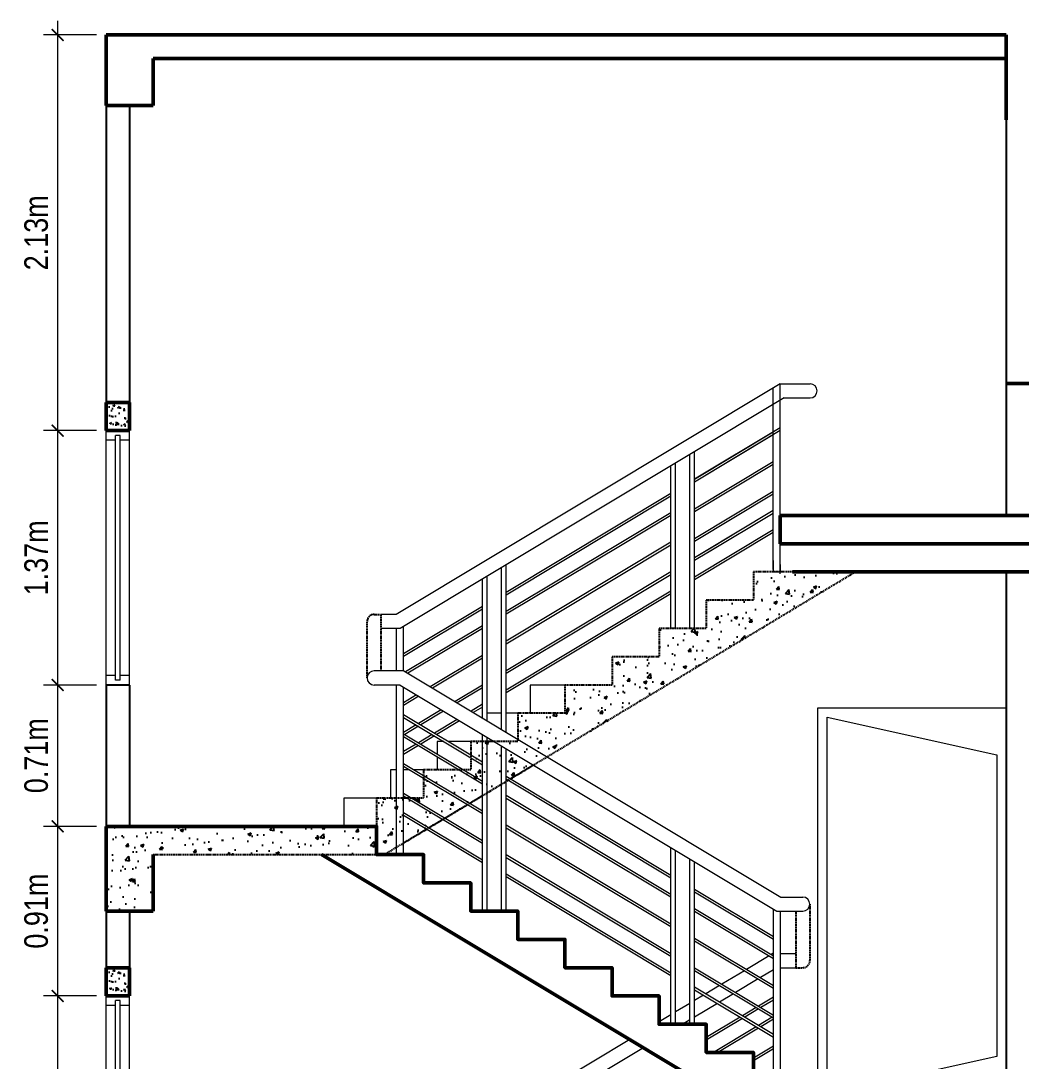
# Model space of a CAD drawing. Header units: inches. Extents: x -100787 to 3653, y -96809 to -8632.
# Drawn here: x -73840.6 to -73628.3, y -93684 to -93463.1 of the extents above; entities that cross this region are included whole.
import ezdxf

# ---------------------------------------------------------------- set-up
doc = ezdxf.new("R2010")
doc.units = ezdxf.units.IN
doc.header["$MEASUREMENT"] = 0
doc.header["$PDMODE"] = 99
doc.linetypes.add('ACAD_ISO04W100', pattern=[30.5, 24, -3, 0.5, -3])
doc.linetypes.add('DASHED2', pattern=[0.375, 0.25, -0.125])
for name, color, linetype, lineweight in [('Column', 2, 'Continuous', 50), ('Dimension', 7, 'Continuous', 15), ('door', 132, 'Continuous', 15), ('FLOOR CASE', 251, 'Continuous', 13), ('GRID', 8, 'ACAD_ISO04W100', 15), ('LOW-WALL', 4, 'Continuous', 20), ('RAIL', 200, 'Continuous', 13), ('RAILING', 2, 'Continuous', 13), ('Window', 253, 'Continuous', 18)]:
    doc.layers.add(name, color=color, linetype=linetype, lineweight=lineweight)
for name, color, linetype in [('Hatch', 3, 'Continuous'), ('Stair', 190, 'DASHED2'), ('wall', 3, 'Continuous')]:
    doc.layers.add(name, color=color, linetype=linetype)
doc.styles.add('NARROW', font='ARIALN.TTF')
doc.dimstyles.new('3-16', dxfattribs={"dimtxt": 5, "dimasz": 2.5, "dimexe": 3, "dimexo": 2, "dimgap": 2, "dimtad": 1, "dimdec": 1, "dimzin": 3, "dimdsep": 46, "dimlunit": 4, "dimtxsty": 'NARROW', "dimblk": 'ARCHTICK', "dimcen": 0, "dimdle": 3, "dimclrd": 256, "dimclre": 256, "dimclrt": 7, "dimaunit": 1, "dimadec": 3, "dimazin": 1, "dimtfac": 1, "dimtdec": 1, "dimtofl": 0, "dimtmove": 0, "dimatfit": 3, "dimldrblk": 'CLOSED', "dimfxl": 1, "dimtolj": 1, "dimtzin": 0, "dimlwd": -1, "dimlwe": -1, "dimarcsym": 0})
pattern_1 = [(50, (-84445.956, -79942.6464), (7.1726018, -0.6275213), [0.75, -8.25]), (355, (-84445.956, -79942.6464), (-1.3875133, 7.5219213), [0.6, -6.6]), (100.4514, (-84445.358, -79942.699), (5.7850938, 6.8943954), [0.637402, -7.011421]), (46.1842, (-84445.956, -79940.646), (10.6724105, -1.65519), [1.125, -12.375]), (96.6356, (-84445.066, -79940.784), (9.346627, 9.741179), [0.956103, -10.51713]), (351.1842, (-84445.956, -79940.646), (9.3466195, 9.741186), [0.9, -9.9]), (21, (-84444.956, -79941.1464), (5.9690705, -4.026189), [0.75, -8.25]), (326, (-84444.956, -79941.1464), (2.4331533, 7.2515005), [0.6, -6.6]), (71.4514, (-84444.4584, -79941.482), (8.4022263, 3.225305), [0.637402, -7.011421]), (37.5, (-84445.9558, -79942.6464), (0.12159855, 3.32893854), [0, -6.52, 0, -6.7, 0, -6.625]), (7.5, (-84445.9558, -79942.6464), (2.6306954, 3.9441171), [0, -3.82, 0, -6.37, 0, -2.525]), (327.5, (-84448.1858, -79942.6464), (5.33822436, -0.2255487), [0, -2.5, 0, -7.8, 0, -10.35]), (317.5, (-84449.186, -79942.6464), (5.8318617, 1.0010498), [0, -3.25, 0, -5.18, 0, -7.35])]

# ---------------------------------------------------------------- blocks, each defined once
blk = doc.blocks.new('_ArchTick')
at = {"layer": 'GRID', "color": 0, "const_width": 0.15}
blk.add_lwpolyline([(-0.5, -0.5), (0.5, 0.5)], dxfattribs=at)
blk = doc.blocks.new('*D829')
at = {"layer": 'Defpoints', "color": 0}
for p in [(-73832.81, -93634.15), (-73822.55, -93634.15), (-73822.55, -93670.15)]:
    blk.add_point(p, dxfattribs=at)
at = {"layer": 'Dimension'}
for p, q in [((-73832.81, -93673.15), (-73832.81, -93631.15)), ((-73824.55, -93634.15), (-73835.81, -93634.15)), ((-73824.55, -93670.15), (-73835.81, -93670.15))]:
    blk.add_line(p, q, dxfattribs=at)
at = {"layer": 'Dimension', "xscale": 2.5, "yscale": 2.5, "zscale": 2.5}
for p, rotation in [((-73832.81, -93634.15), 90), ((-73832.81, -93670.15), 270)]:
    blk.add_blockref('_ArchTick', p, dxfattribs=dict(at, rotation=rotation))
at = {"layer": 'Dimension', "color": 7, "insert": (-73837.36, -93652.15), "char_height": 5, "attachment_point": 5, "rotation": 90, "style": 'NARROW'}
blk.add_mtext('\\A1;0.91m', dxfattribs=at)
blk = doc.blocks.new('_Closed')
at = {"layer": 'wall', "color": 0, "lineweight": -2}
for p, q in [((-1, 0.167), (0, 0)), ((-1, 0.167), (-1, -0.167)), ((0, 0), (-1, -0.167)), ((0, 0), (-1, 0))]:
    blk.add_line(p, q, dxfattribs=at)
blk = doc.blocks.new('*D830')
at = {"layer": 'Defpoints', "color": 0}
for p in [(-73832.81, -93604.15), (-73822.55, -93604.15), (-73822.55, -93634.15)]:
    blk.add_point(p, dxfattribs=at)
at = {"layer": 'Dimension'}
for p, q in [((-73832.81, -93637.15), (-73832.81, -93601.15)), ((-73824.55, -93604.15), (-73835.81, -93604.15)), ((-73824.55, -93634.15), (-73835.81, -93634.15))]:
    blk.add_line(p, q, dxfattribs=at)
at = {"layer": 'Dimension', "xscale": 2.5, "yscale": 2.5, "zscale": 2.5}
for p, rotation in [((-73832.81, -93604.15), 90), ((-73832.81, -93634.15), 270)]:
    blk.add_blockref('_ArchTick', p, dxfattribs=dict(at, rotation=rotation))
at = {"layer": 'Dimension', "color": 7, "insert": (-73837.36, -93619.15), "char_height": 5, "attachment_point": 5, "rotation": 90, "style": 'NARROW'}
blk.add_mtext('\\A1;0.71m', dxfattribs=at)
blk = doc.blocks.new('*D831')
at = {"layer": 'Defpoints', "color": 0}
for p in [(-73832.81, -93466.15), (-73822.55, -93466.15), (-73822.55, -93550.15)]:
    blk.add_point(p, dxfattribs=at)
at = {"layer": 'Dimension'}
for p, q in [((-73832.81, -93553.15), (-73832.81, -93463.15)), ((-73824.55, -93466.15), (-73835.81, -93466.15)), ((-73824.55, -93550.15), (-73835.81, -93550.15))]:
    blk.add_line(p, q, dxfattribs=at)
at = {"layer": 'Dimension', "xscale": 2.5, "yscale": 2.5, "zscale": 2.5}
for p, rotation in [((-73832.81, -93466.15), 90), ((-73832.81, -93550.15), 270)]:
    blk.add_blockref('_ArchTick', p, dxfattribs=dict(at, rotation=rotation))
at = {"layer": 'Dimension', "color": 7, "insert": (-73837.36, -93508.15), "char_height": 5, "attachment_point": 5, "rotation": 90, "style": 'NARROW'}
blk.add_mtext('\\A1;2.13m', dxfattribs=at)
blk = doc.blocks.new('*D832')
at = {"layer": 'Defpoints', "color": 0}
for p in [(-73832.81, -93550.15), (-73824.55, -93550.15), (-73822.55, -93604.15)]:
    blk.add_point(p, dxfattribs=at)
at = {"layer": 'Dimension'}
for p, q in [((-73832.81, -93607.15), (-73832.81, -93547.15)), ((-73826.55, -93550.15), (-73835.81, -93550.15)), ((-73824.55, -93604.15), (-73835.81, -93604.15))]:
    blk.add_line(p, q, dxfattribs=at)
at = {"layer": 'Dimension', "xscale": 2.5, "yscale": 2.5, "zscale": 2.5}
for p, rotation in [((-73832.81, -93550.15), 90), ((-73832.81, -93604.15), 270)]:
    blk.add_blockref('_ArchTick', p, dxfattribs=dict(at, rotation=rotation))
at = {"layer": 'Dimension', "color": 7, "insert": (-73837.36, -93577.15), "char_height": 5, "attachment_point": 5, "rotation": 90, "style": 'NARROW'}
blk.add_mtext('\\A1;1.37m', dxfattribs=at)
blk = doc.blocks.new('*D833')
at = {"layer": 'Defpoints', "color": 0}
for p in [(-73832.81, -93670.15), (-73824.55, -93670.15), (-73822.55, -93724.15)]:
    blk.add_point(p, dxfattribs=at)
at = {"layer": 'Dimension'}
for p, q in [((-73832.81, -93727.15), (-73832.81, -93667.15)), ((-73826.55, -93670.15), (-73835.81, -93670.15)), ((-73824.55, -93724.15), (-73835.81, -93724.15))]:
    blk.add_line(p, q, dxfattribs=at)
at = {"layer": 'Dimension', "xscale": 2.5, "yscale": 2.5, "zscale": 2.5}
for p, rotation in [((-73832.81, -93670.15), 90), ((-73832.81, -93724.15), 270)]:
    blk.add_blockref('_ArchTick', p, dxfattribs=dict(at, rotation=rotation))
at = {"layer": 'Dimension', "color": 7, "insert": (-73837.36, -93697.15), "char_height": 5, "attachment_point": 5, "rotation": 90, "style": 'NARROW'}
blk.add_mtext('\\A1;1.37m', dxfattribs=at)

msp = doc.modelspace()

# ---------------------------------------------------------------- hatches: boundary and pattern name
at = {"layer": 'Hatch'}
h = msp.add_hatch(dxfattribs=at)
h.set_pattern_fill('AR-CONC', color=256, scale=0.5, style=0)
h.set_pattern_definition([(130, (-79424.4865, -74975.1272), (-3.5863009, -0.31376067), [0.375, -4.125]), (185, (-79424.4865, -74975.127), (0.6937567, 3.7609607), [0.3, -3.3]), (79.5486, (-79424.7853, -74975.1533), (-2.8925469, 3.4471977), [0.31870095, -3.50571056]), (133.8158, (-79424.4865, -74974.127), (-5.3362052, -0.8275951), [0.5625, -6.1875]), (83.3644, (-79424.931, -74974.196), (-4.6733135, 4.8705894), [0.4780514, -5.258565]), (188.8158, (-79424.4865, -74974.127), (-4.6733097, 4.870593), [0.45, -4.95]), (159, (-79424.9865, -74974.3772), (-2.98453526, -2.01309445), [0.375, -4.125]), (214, (-79424.9865, -74974.377), (-1.21657666, 3.6257502), [0.3, -3.3]), (108.5486, (-79425.2352, -74974.545), (-4.20111314, 1.6126525), [0.31870095, -3.50571056]), (142.5, (-79424.4865, -74975.1272), (-0.06079928, 1.66446927), [0, -3.26, 0, -3.35, 0, -3.3125]), (172.5, (-79424.4865, -74975.1272), (-1.31534769, 1.97205856), [0, -1.91, 0, -3.185, 0, -1.2625]), (212.5, (-79423.3715, -74975.1272), (-2.66911218, -0.11277436), [0, -1.25, 0, -3.9, 0, -5.175]), (222.5, (-79422.8715, -74975.1272), (-2.91593085, 0.5005249), [0, -1.625, 0, -2.59, 0, -3.675])])
h.paths.add_polyline_path([(-73822.55, -93544.15), (-73817.55, -93544.15), (-73817.55, -93550.15), (-73822.55, -93550.15)])
h = msp.add_hatch(dxfattribs=at)
h.set_pattern_fill('AR-CONC', color=256, style=0)
h.set_pattern_definition(pattern_1)
h.paths.add_polyline_path([(-73663.46, -93580.15), (-73676.78, -93580.15), (-73685.12, -93580.15), (-73685.12, -93586.15), (-73695.12, -93586.15), (-73695.12, -93592.15), (-73705.12, -93592.15), (-73705.12, -93598.15), (-73715.12, -93598.15), (-73715.12, -93604.15), (-73725.12, -93604.15), (-73725.12, -93610.15), (-73735.12, -93610.15), (-73735.12, -93615.65), (-73728.88, -93619.4)])
h = msp.add_hatch(dxfattribs=at)
h.set_pattern_fill('AR-CONC', color=256, style=0)
h.set_pattern_definition(pattern_1)
h.paths.add_polyline_path([(-73765.12, -93634.15), (-73822.55, -93634.15), (-73822.55, -93652.15), (-73812.55, -93652.15), (-73812.55, -93640.15), (-73765.12, -93640.15)])
h.paths.add_polyline_path([(-73760.87, -93628.15), (-73765.12, -93628.15), (-73765.12, -93634.15), (-73765.12, -93640.15), (-73763.46, -93640.15), (-73760.87, -93638.59)])
h.paths.add_polyline_path([(-73754.43, -93634.73), (-73759.37, -93631.77), (-73759.37, -93637.69)])
h.paths.add_polyline_path([(-73759.37, -93628.15), (-73760.87, -93628.15), (-73760.87, -93638.59), (-73759.37, -93637.69)])
h.paths.add_polyline_path([(-73758.6, -93628.15), (-73759.37, -93628.15), (-73759.37, -93631.18), (-73753.95, -93634.44), (-73751.03, -93632.69)])
h.paths.add_polyline_path([(-73755.12, -93623.94), (-73755.12, -93628.15), (-73757.63, -93628.15), (-73750.54, -93632.4), (-73745.78, -93629.54)])
h.paths.add_polyline_path([(-73742.62, -93625.14), (-73747.62, -93622.15), (-73755.12, -93622.15), (-73755.12, -93623.35), (-73745.3, -93629.25), (-73742.62, -93627.64)])
h.paths.add_polyline_path([(-73746.64, -93622.15), (-73747.62, -93622.15), (-73742.62, -93625.14), (-73742.62, -93624.56)], flags=17)
h.paths.add_polyline_path([(-73742.62, -93621.06), (-73745.12, -93619.56), (-73745.12, -93622.15), (-73746.64, -93622.15), (-73742.62, -93624.56)])
h.paths.add_polyline_path([(-73738.62, -93617.05), (-73740.12, -93616.15), (-73741.62, -93616.15), (-73741.62, -93627.04), (-73738.62, -93625.24)])
h.paths.add_polyline_path([(-73742.62, -93616.15), (-73745.12, -93616.15), (-73745.12, -93618.98), (-73742.62, -93620.48)])
h.paths.add_polyline_path([(-73741.62, -93616.15), (-73742.62, -93616.15), (-73742.62, -93627.64), (-73741.62, -93627.04)])
h.paths.add_polyline_path([(-73735.12, -93615.65), (-73735.12, -93616.15), (-73740.12, -93616.15), (-73731.79, -93621.14), (-73728.88, -93619.4)])
h.paths.add_polyline_path([(-73737.62, -93617.65), (-73737.62, -93623.48), (-73736.65, -93624.06), (-73731.79, -93621.14)])
h = msp.add_hatch(dxfattribs=at)
h.set_pattern_fill('AR-CONC', color=256, scale=0.5, style=0)
h.set_pattern_definition([(130, (-79424.4865, -75095.1272), (-3.5863009, -0.31376067), [0.375, -4.125]), (185, (-79424.4865, -75095.127), (0.6937567, 3.7609607), [0.3, -3.3]), (79.5486, (-79424.7853, -75095.1533), (-2.8925469, 3.4471977), [0.31870095, -3.50571056]), (133.8158, (-79424.4865, -75094.127), (-5.3362052, -0.8275951), [0.5625, -6.1875]), (83.3644, (-79424.931, -75094.196), (-4.6733135, 4.8705894), [0.4780514, -5.258565]), (188.8158, (-79424.4865, -75094.127), (-4.6733097, 4.870593), [0.45, -4.95]), (159, (-79424.9865, -75094.3772), (-2.98453526, -2.01309445), [0.375, -4.125]), (214, (-79424.9865, -75094.377), (-1.21657666, 3.6257502), [0.3, -3.3]), (108.5486, (-79425.2352, -75094.545), (-4.20111314, 1.6126525), [0.31870095, -3.50571056]), (142.5, (-79424.4865, -75095.1272), (-0.06079928, 1.66446927), [0, -3.26, 0, -3.35, 0, -3.3125]), (172.5, (-79424.4865, -75095.1272), (-1.31534769, 1.97205856), [0, -1.91, 0, -3.185, 0, -1.2625]), (212.5, (-79423.3715, -75095.1272), (-2.66911218, -0.11277436), [0, -1.25, 0, -3.9, 0, -5.175]), (222.5, (-79422.8715, -75095.1272), (-2.91593085, 0.5005249), [0, -1.625, 0, -2.59, 0, -3.675])])
h.paths.add_polyline_path([(-73822.55, -93664.15), (-73817.55, -93664.15), (-73817.55, -93670.15), (-73822.55, -93670.15)])

# ---------------------------------------------------------------- linework, layer by layer
at = {"layer": 'Column'}
for p, q in [((-73822.55, -93466.15), (-73631.46, -93466.15)), ((-73822.55, -93481.15), (-73822.55, -93466.15)), ((-73631.46, -93466.15), (-73822.55, -93466.15)), ((-73631.46, -93471.15), (-73631.46, -93466.15)), ((-73812.55, -93471.15), (-73631.46, -93471.15)), ((-73812.55, -93481.15), (-73812.55, -93471.15)), ((-73631.46, -93484.15), (-73631.46, -93471.15)), ((-73822.55, -93481.15), (-73812.55, -93481.15)), ((-73631.46, -93540.15), (-73416.63, -93540.15)), ((-73822.55, -93544.15), (-73817.55, -93544.15)), ((-73822.55, -93550.15), (-73822.55, -93544.15)), ((-73817.55, -93544.15), (-73817.55, -93550.15)), ((-73822.55, -93550.15), (-73817.55, -93550.15)), ((-73679.39, -93568.15), (-73631.46, -93568.15)), ((-73679.39, -93574.15), (-73679.39, -93568.15)), ((-73631.46, -93568.15), (-73420.63, -93568.15)), ((-73679.39, -93574.15), (-73631.46, -93574.15)), ((-73641.46, -93574.15), (-73679.39, -93574.15)), ((-73631.46, -93574.15), (-73432.63, -93574.15)), ((-73631.46, -93574.15), (-73437.63, -93574.15)), ((-73630.05, -93580.15), (-73676.78, -93580.15)), ((-73631.46, -93580.15), (-73432.63, -93580.15)), ((-73822.55, -93634.15), (-73822.55, -93652.15)), ((-73812.55, -93652.15), (-73812.55, -93640.15)), ((-73776.78, -93640.15), (-73676.78, -93700.15)), ((-73822.55, -93652.15), (-73812.55, -93652.15)), ((-73822.55, -93664.15), (-73817.55, -93664.15)), ((-73822.55, -93670.15), (-73822.55, -93664.15)), ((-73817.55, -93664.15), (-73817.55, -93670.15)), ((-73822.55, -93670.15), (-73817.55, -93670.15))]:
    msp.add_line(p, q, dxfattribs=at)
msp.add_lwpolyline([(-73679.39, -93574.15), (-73679.39, -93574.15)], close=True, dxfattribs=at)
msp.add_lwpolyline([(-73606.84, -93694.15), (-73675.12, -93694.15), (-73675.12, -93688.15), (-73685.12, -93688.15), (-73685.12, -93682.15), (-73695.12, -93682.15), (-73695.12, -93676.15), (-73705.12, -93676.15), (-73705.12, -93670.15), (-73715.12, -93670.15), (-73715.12, -93664.15), (-73725.12, -93664.15), (-73725.12, -93658.15), (-73735.12, -93658.15), (-73735.12, -93652.15), (-73745.12, -93652.15), (-73745.12, -93646.15), (-73755.12, -93646.15), (-73755.12, -93640.15), (-73765.12, -93640.15), (-73765.12, -93634.15), (-73822.55, -93634.15)], dxfattribs=at)
at = {"layer": 'door'}
for points in [[(-73631.46, -93692.97), (-73671.46, -93692.97), (-73671.46, -93608.97), (-73631.46, -93608.97)], [(-73633.46, -93682.97), (-73669.46, -93690.97), (-73669.46, -93610.97), (-73633.46, -93618.97)]]:
    msp.add_lwpolyline(points, close=True, dxfattribs=at)
at = {"layer": 'FLOOR CASE'}
for p, q in [((-73679.39, -93540.21), (-73760.95, -93589.15)), ((-73680.89, -93579.62), (-73680.89, -93541.11)), ((-73679.39, -93580.52), (-73679.39, -93540.21)), ((-73679.39, -93540.21), (-73673.06, -93540.21)), ((-73671.56, -93541.71), (-73671.56, -93541.71)), ((-73671.56, -93541.71), (-73671.56, -93541.71)), ((-73678.56, -93543.21), (-73760.12, -93592.15)), ((-73678.56, -93543.21), (-73673.06, -93543.21)), ((-73680.89, -93550.44), (-73697.64, -93560.49)), ((-73680.89, -93551.02), (-73697.64, -93561.07)), ((-73679.39, -93549.54), (-73697.62, -93560.48)), ((-73679.39, -93550.12), (-73697.62, -93561.06)), ((-73698.62, -93574.15), (-73698.62, -93555.25)), ((-73697.62, -93574.15), (-73697.62, -93554.65)), ((-73702.62, -93574.15), (-73702.62, -93557.65)), ((-73701.62, -93574.15), (-73701.62, -93557.05)), ((-73680.89, -93556.74), (-73697.64, -93566.79)), ((-73680.89, -93557.32), (-73697.64, -93567.37)), ((-73702.62, -93563.48), (-73737.62, -93584.48)), ((-73702.62, -93564.06), (-73737.62, -93585.06)), ((-73680.89, -93563.03), (-73697.64, -93573.08)), ((-73680.89, -93563.61), (-73697.64, -93573.66)), ((-73702.62, -93567.56), (-73713.6, -93574.15)), ((-73702.63, -93568.15), (-73712.63, -93574.15)), ((-73680.89, -93567.11), (-73695.83, -93576.08)), ((-73680.89, -93567.7), (-73694.86, -93576.08)), ((-73680.89, -93571.19), (-73697.62, -93581.23)), ((-73680.89, -93571.78), (-73697.62, -93581.82)), ((-73689.7, -93572.4), (-73697.62, -93577.15)), ((-73702.62, -93573.85), (-73737.62, -93594.85)), ((-73712.63, -93574.15), (-73737.62, -93589.14)), ((-73713.6, -93574.15), (-73737.62, -93588.56)), ((-73702.62, -93574.44), (-73737.62, -93595.44)), ((-73702.62, -93592.15), (-73702.62, -93574.15)), ((-73701.62, -93592.15), (-73701.62, -93574.15)), ((-73698.62, -93592.15), (-73698.62, -93574.15)), ((-73692.62, -93574.15), (-73697.62, -93577.15)), ((-73691.64, -93574.15), (-73697.62, -93577.73)), ((-73697.62, -93592.15), (-73697.62, -93574.15)), ((-73738.62, -93613.55), (-73738.62, -93579.25)), ((-73737.62, -93614.15), (-73737.62, -93578.65)), ((-73680.87, -93580.15), (-73680.87, -93577.69)), ((-73679.37, -93580.15), (-73679.37, -93578.59)), ((-73742.62, -93611.15), (-73742.62, -93581.65)), ((-73741.62, -93611.75), (-73741.62, -93581.05)), ((-73702.62, -93580.15), (-73737.62, -93601.15)), ((-73702.62, -93580.73), (-73737.62, -93601.73)), ((-73680.87, -93580.15), (-73679.37, -93580.15)), ((-73702.62, -93584.23), (-73737.62, -93605.23)), ((-73702.62, -93584.82), (-73737.62, -93605.82)), ((-73742.62, -93587.48), (-73759.37, -93597.53)), ((-73742.62, -93588.06), (-73759.37, -93598.11)), ((-73760.95, -93589.15), (-73764.12, -93589.15)), ((-73760.12, -93592.15), (-73764.12, -93592.15)), ((-73760.87, -93601.15), (-73760.87, -93592.15)), ((-73759.37, -93601.15), (-73759.37, -93591.7)), ((-73742.62, -93591.56), (-73758.95, -93601.35)), ((-73742.62, -93592.14), (-73758.46, -93601.64)), ((-73742.62, -93597.85), (-73753.7, -93604.5)), ((-73742.62, -93598.44), (-73753.21, -93604.79)), ((-73742.62, -93604.15), (-73748.45, -93607.65)), ((-73742.62, -93604.73), (-73747.97, -93607.94)), ((-73725.12, -93604.15), (-73732.48, -93604.15)), ((-73732.48, -93604.15), (-73732.48, -93610.15)), ((-73756.62, -93606.25), (-73759.37, -93607.9)), ((-73756.13, -93606.54), (-73759.37, -93608.49)), ((-73742.62, -93608.23), (-73745.05, -93609.69)), ((-73751.37, -93609.4), (-73756.23, -93612.31)), ((-73750.88, -93609.69), (-73755.74, -93612.61)), ((-73742.62, -93608.82), (-73744.57, -93609.98)), ((-73738.62, -93610.15), (-73741.62, -93610.15)), ((-73735.12, -93610.15), (-73737.62, -93610.15)), ((-73756.71, -93612.61), (-73759.37, -93614.2)), ((-73747.97, -93611.44), (-73752.83, -93614.35)), ((-73747.48, -93611.73), (-73752.34, -93614.65)), ((-73756.23, -93612.9), (-73759.14, -93614.65)), ((-73753.31, -93614.65), (-73756.23, -93616.4)), ((-73752.83, -93614.94), (-73755.74, -93616.69)), ((-73756.71, -93616.69), (-73759.37, -93618.28)), ((-73756.23, -93616.98), (-73759.37, -93618.87)), ((-73752.26, -93616.15), (-73752.26, -93618.78)), ((-73750.81, -93616.15), (-73752.26, -93616.15)), ((-73745.12, -93616.15), (-73749.84, -93616.15)), ((-73752.26, -93619.36), (-73752.26, -93622.15)), ((-73762.15, -93622.15), (-73762.15, -93628.15)), ((-73760.87, -93622.15), (-73762.15, -93622.15)), ((-73758.11, -93622.15), (-73759.37, -93622.15)), ((-73755.12, -93622.15), (-73757.14, -93622.15)), ((-73765.12, -93628.15), (-73772.04, -93628.15)), ((-73772.04, -93628.15), (-73772.04, -93634.15)), ((-73680.95, -93661.15), (-73681.3, -93661.35)), ((-73680.95, -93661.15), (-73680.87, -93661.15)), ((-73679.37, -93661.15), (-73676.12, -93661.15)), ((-73681.78, -93661.64), (-73686.54, -93664.5)), ((-73687.03, -93664.79), (-73691.79, -93667.65)), ((-73680.87, -93664.6), (-73683.63, -93666.25)), ((-73680.87, -93688.15), (-73680.87, -93664.6)), ((-73679.37, -93664.15), (-73676.12, -93664.15)), ((-73679.37, -93688.15), (-73679.37, -93664.15)), ((-73692.28, -93667.94), (-73695.19, -93669.69)), ((-73684.12, -93666.54), (-73688.88, -93669.4)), ((-73695.68, -93669.98), (-73697.62, -93671.15)), ((-73689.36, -93669.69), (-73692.28, -93671.44)), ((-73698.62, -93671.75), (-73701.62, -93673.55)), ((-73692.76, -93671.73), (-73697.62, -93674.65)), ((-73680.87, -93670.43), (-73684.02, -93672.31)), ((-73680.87, -93671.01), (-73683.53, -93672.61)), ((-73702.62, -93674.15), (-73705.12, -93675.65)), ((-73687.9, -93674.65), (-73695.12, -93678.98)), ((-73684.5, -93672.61), (-73687.42, -93674.35)), ((-73684.02, -93672.9), (-73686.93, -93674.65)), ((-73681.1, -93674.65), (-73684.02, -93676.4)), ((-73698.62, -93675.25), (-73700.12, -93676.15)), ((-73687.42, -93674.94), (-73695.12, -93679.56)), ((-73684.5, -93676.69), (-73693.6, -93682.15)), ((-73680.87, -93675.09), (-73683.53, -93676.69)), ((-73684.02, -93676.98), (-73692.63, -93682.15)), ((-73711.37, -93679.4), (-73745.95, -93700.15)), ((-73708.45, -93681.14), (-73740.12, -93700.15)), ((-73680.87, -93680.8), (-73685.12, -93683.35)), ((-73680.87, -93681.39), (-73685.12, -93683.94))]:
    msp.add_line(p, q, dxfattribs=at)
for start, end in [(0, 90), (270, 0)]:
    msp.add_arc((-73673.06, -93541.71), 1.5, start, end, dxfattribs=at)
at = {"layer": 'LOW-WALL'}
for p, q in [((-73759.29, -93601.15), (-73765.62, -93601.15)), ((-73759.29, -93601.15), (-73679.29, -93649.15)), ((-73767.12, -93602.65), (-73767.12, -93602.65)), ((-73760.12, -93604.15), (-73765.62, -93604.15)), ((-73760.12, -93604.15), (-73680.12, -93652.15)), ((-73679.29, -93649.15), (-73674.62, -93649.15)), ((-73680.12, -93652.15), (-73674.62, -93652.15)), ((-73673.12, -93650.65), (-73673.12, -93650.65))]:
    msp.add_line(p, q, dxfattribs=at)
for centre, start, end in [((-73765.62, -93602.65), 90, 180), ((-73765.62, -93602.65), 180, 270), ((-73674.62, -93650.65), 0, 90), ((-73674.62, -93650.65), 270, 0)]:
    msp.add_arc(centre, 1.5, start, end, dxfattribs=at)
at = {"layer": 'RAIL'}
for p, q in [((-73742.62, -93652.15), (-73742.62, -93614.65)), ((-73741.62, -93652.15), (-73741.62, -93615.25)), ((-73738.62, -93652.15), (-73738.62, -93617.05)), ((-73737.62, -93652.15), (-73737.62, -93617.65)), ((-73702.62, -93676.15), (-73702.62, -93638.65)), ((-73701.62, -93676.15), (-73701.62, -93639.25)), ((-73698.62, -93676.15), (-73698.62, -93641.05)), ((-73697.62, -93676.15), (-73697.62, -93641.65))]:
    msp.add_line(p, q, dxfattribs=at)
at = {"layer": 'RAILING'}
for p, q in [((-73760.87, -93640.15), (-73760.87, -93604.15)), ((-73759.37, -93640.15), (-73759.37, -93604.6)), ((-73759.37, -93610.43), (-73742.62, -93620.48)), ((-73759.37, -93611.01), (-73742.62, -93621.06)), ((-73759.37, -93614.51), (-73742.62, -93624.56)), ((-73759.37, -93615.09), (-73742.62, -93625.14)), ((-73759.37, -93620.8), (-73742.62, -93630.85)), ((-73759.37, -93621.39), (-73742.62, -93631.44)), ((-73737.62, -93623.48), (-73702.62, -93644.48)), ((-73737.62, -93624.06), (-73702.62, -93645.06)), ((-73759.37, -93627.1), (-73742.62, -93637.15)), ((-73759.37, -93627.68), (-73742.62, -93637.73)), ((-73737.62, -93627.56), (-73702.62, -93648.56)), ((-73737.62, -93628.14), (-73702.62, -93649.14)), ((-73759.37, -93631.18), (-73742.62, -93641.23)), ((-73759.37, -93631.77), (-73742.62, -93641.82)), ((-73737.62, -93633.85), (-73702.62, -93654.85)), ((-73737.62, -93634.44), (-73702.62, -93655.44)), ((-73737.62, -93640.15), (-73702.62, -93661.15)), ((-73737.62, -93640.73), (-73702.62, -93661.73)), ((-73737.62, -93644.23), (-73702.62, -93665.23)), ((-73737.62, -93644.82), (-73702.62, -93665.82)), ((-73697.62, -93647.48), (-73680.87, -93657.53)), ((-73697.62, -93648.06), (-73680.87, -93658.11)), ((-73697.62, -93651.56), (-73680.87, -93661.61)), ((-73697.62, -93652.14), (-73680.87, -93662.19)), ((-73680.87, -93688.15), (-73680.87, -93651.7)), ((-73679.37, -93688.15), (-73679.37, -93652.15)), ((-73697.62, -93657.85), (-73680.87, -93667.9)), ((-73697.62, -93658.44), (-73680.87, -93668.49)), ((-73697.62, -93664.15), (-73680.87, -93674.2)), ((-73697.62, -93664.73), (-73680.87, -93674.78)), ((-73697.62, -93668.23), (-73680.87, -93678.28)), ((-73697.62, -93668.82), (-73680.87, -93678.87))]:
    msp.add_line(p, q, dxfattribs=at)
at = {"layer": 'Stair'}
for p, q in [((-73767.12, -93602.65), (-73767.12, -93590.65)), ((-73767.12, -93590.65), (-73767.12, -93590.65)), ((-73765.62, -93589.15), (-73764.12, -93589.15)), ((-73764.12, -93601.15), (-73764.12, -93589.15)), ((-73676.12, -93652.15), (-73676.12, -93664.15)), ((-73673.12, -93650.65), (-73673.12, -93662.65)), ((-73673.12, -93662.65), (-73673.12, -93662.65)), ((-73676.12, -93664.15), (-73674.62, -93664.15))]:
    msp.add_line(p, q, dxfattribs=at)
for points in [[(-73812.55, -93640.15), (-73763.46, -93640.15), (-73663.46, -93580.15)], [(-73676.78, -93580.15), (-73676.78, -93580.15), (-73685.12, -93580.15), (-73685.12, -93586.15), (-73695.12, -93586.15), (-73695.12, -93592.15), (-73705.12, -93592.15), (-73705.12, -93598.15), (-73715.12, -93598.15), (-73715.12, -93604.15), (-73725.12, -93604.15), (-73725.12, -93610.15), (-73735.12, -93610.15), (-73735.12, -93616.15), (-73745.12, -93616.15), (-73745.12, -93622.15), (-73755.12, -93622.15), (-73755.12, -93628.15), (-73765.12, -93628.15), (-73765.12, -93634.15)], [(-73740.12, -93616.15), (-73741.62, -93616.15)], [(-73736.65, -93624.06), (-73731.79, -93621.14)], [(-73741.62, -93627.04), (-73738.62, -93625.24)], [(-73758.6, -93628.15), (-73759.37, -93628.15)], [(-73745.3, -93629.25), (-73742.62, -93627.64)], [(-73750.54, -93632.4), (-73745.78, -93629.54)], [(-73753.95, -93634.44), (-73751.03, -93632.69)], [(-73759.37, -93637.69), (-73754.43, -93634.73)], [(-73763.46, -93640.15), (-73760.87, -93638.59)]]:
    msp.add_lwpolyline(points, dxfattribs=at)
for centre, start, end in [((-73765.62, -93590.65), 90, 180), ((-73674.62, -93662.65), 270, 0)]:
    msp.add_arc(centre, 1.5, start, end, dxfattribs=at)
at = {"layer": 'wall'}
for p, q in [((-73631.46, -93466.15), (-73631.46, -93568.15)), ((-73822.55, -93481.15), (-73822.55, -93544.15)), ((-73817.55, -93481.15), (-73817.55, -93544.15)), ((-73631.46, -93580.15), (-73631.46, -93694.15)), ((-73817.55, -93604.15), (-73822.55, -93604.15)), ((-73822.55, -93604.15), (-73822.55, -93634.15)), ((-73817.55, -93604.15), (-73817.55, -93634.15)), ((-73822.55, -93652.15), (-73822.55, -93664.15)), ((-73817.55, -93652.15), (-73817.55, -93664.15))]:
    msp.add_line(p, q, dxfattribs=at)
at = {"layer": 'Window'}
for p, q in [((-73822.55, -93574.15), (-73822.55, -93550.15)), ((-73817.55, -93574.19), (-73817.55, -93550.15)), ((-73820.55, -93552.15), (-73822.55, -93552.15)), ((-73820.55, -93574.15), (-73820.55, -93551.15)), ((-73819.55, -93551.15), (-73820.55, -93551.15)), ((-73819.55, -93574.15), (-73819.55, -93551.15)), ((-73817.55, -93552.15), (-73819.55, -93552.15)), ((-73822.55, -93604.15), (-73822.55, -93574.15)), ((-73820.55, -93603.15), (-73820.55, -93574.15)), ((-73819.55, -93603.15), (-73819.55, -93574.15)), ((-73817.55, -93604.15), (-73817.55, -93574.15)), ((-73820.55, -93602.15), (-73822.55, -93602.15)), ((-73819.55, -93603.15), (-73820.55, -93603.15)), ((-73817.55, -93602.15), (-73819.55, -93602.15)), ((-73822.55, -93694.15), (-73822.55, -93670.15)), ((-73817.55, -93694.19), (-73817.55, -93670.15)), ((-73820.55, -93672.15), (-73822.55, -93672.15)), ((-73820.55, -93672.15), (-73822.55, -93672.15)), ((-73819.55, -93671.15), (-73820.55, -93671.15)), ((-73820.55, -93694.15), (-73820.55, -93671.15)), ((-73819.55, -93694.15), (-73819.55, -93671.15)), ((-73817.55, -93672.15), (-73819.55, -93672.15)), ((-73817.55, -93672.15), (-73819.55, -93672.15))]:
    msp.add_line(p, q, dxfattribs=at)

# ---------------------------------------------------------------- dimensions: what is measured, and where the dimension line sits
at = {"layer": 'Dimension'}
for base, p1, p2, text, picture, middle in [((-73832.81, -93466.15), (-73822.55, -93550.15), (-73822.55, -93466.15), '2.13m', '*D831', (-73837.36, -93508.15)), ((-73832.81, -93550.15), (-73822.55, -93604.15), (-73824.55, -93550.15), '1.37m', '*D832', (-73837.36, -93577.15)), ((-73832.81, -93604.15), (-73822.55, -93634.15), (-73822.55, -93604.15), '0.71m', '*D830', (-73837.36, -93619.15)), ((-73832.81, -93634.15), (-73822.55, -93670.15), (-73822.55, -93634.15), '0.91m', '*D829', (-73837.36, -93652.15)), ((-73832.81, -93670.15), (-73822.55, -93724.15), (-73824.55, -93670.15), '1.37m', '*D833', (-73837.36, -93697.15))]:
    dim = msp.add_linear_dim(base=base, p1=p1, p2=p2, angle=90, text=text, dimstyle='3-16', dxfattribs=at)
    dim.commit()
    dim.dimension.update_dxf_attribs({"geometry": picture, "text_midpoint": middle})

doc.saveas('drawing.dxf')
